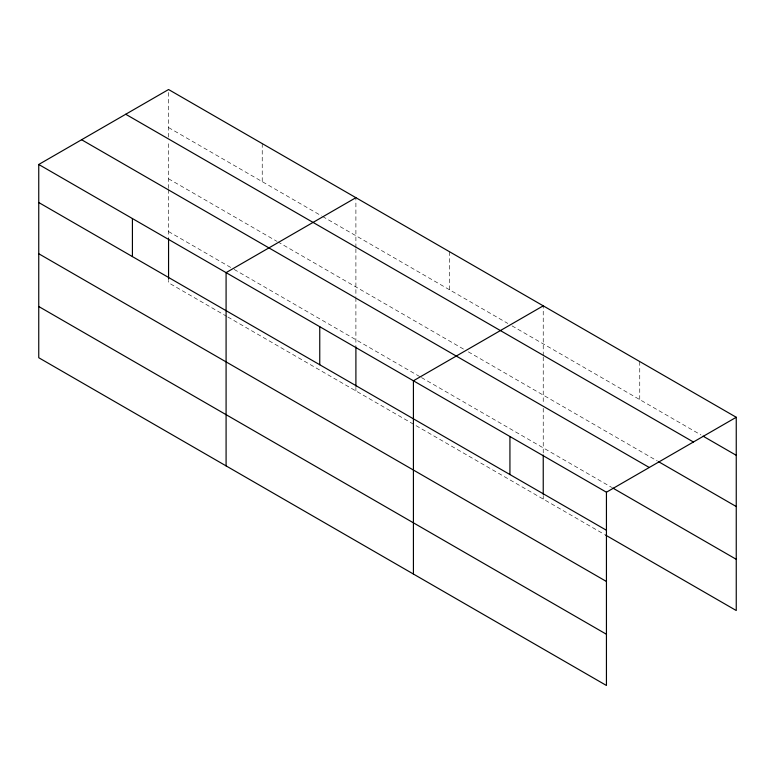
<?xml version="1.0" encoding="UTF-8"?>
<svg xmlns="http://www.w3.org/2000/svg" width="775" height="775" viewBox="0 0 775 775"><rect width="100%" height="100%" fill="white"/><g stroke="black" fill="none" stroke-linecap="round" stroke-linejoin="round"><path stroke-width="0.58" stroke-dasharray="3.88 2.91" d="M168.562 188.383L168.562 141.864M168.562 137.097L168.562 89.522M355.899 248.823L355.899 296.544M355.899 247.642L355.899 197.683M543.236 356.984L543.236 403.494M543.236 355.793L543.236 305.834M168.562 127.565L321.557 215.896M322.594 216.496L507.848 323.456M512.013 325.858L700.968 434.949M168.562 178.792L276.801 241.277M277.847 241.877L464.138 349.438M468.303 351.84L657.384 461.009M168.562 231.56L233.091 268.818M234.137 269.419L420.428 376.97M421.474 377.57L611.727 487.417M226.852 316.433L168.562 282.778L168.562 280.395M227.889 317.033L604.461 534.44M639.743 361.557L639.743 399.6M543.236 408.299L543.236 453.83M543.236 495.525L543.236 499.09M449.568 251.759L449.568 289.802M355.899 297.736L355.899 345.669M355.899 387.364L355.899 390.939M262.231 143.598L262.231 181.65M168.562 189.584L168.562 237.518"/><path stroke-width="1.16" d="M38.75 164.474L606.438 492.222L606.438 685.478L38.75 357.73L38.75 164.474L168.562 89.522L736.25 417.27L736.25 610.526L605.498 535.041M355.899 197.683L226.087 272.626L226.087 465.882M543.236 305.834L413.424 380.787L413.424 574.042M606.438 492.222L736.25 417.27M703.041 436.141L736.25 455.312M125.724 114.254L693.412 442.002M658.421 461.6L736.25 506.54M81.588 139.733L649.276 467.49M612.763 488.017L736.25 559.308M38.75 202.517L606.438 530.265M38.75 253.735L606.438 581.482M38.75 306.512L606.438 634.26M543.236 455.022L543.236 494.334M509.931 436.499L509.931 474.552M355.899 346.861L355.899 386.173M319.755 326.711L319.755 364.754M168.562 238.71L168.562 279.203M132.418 218.55L132.418 256.593"/></g></svg>
